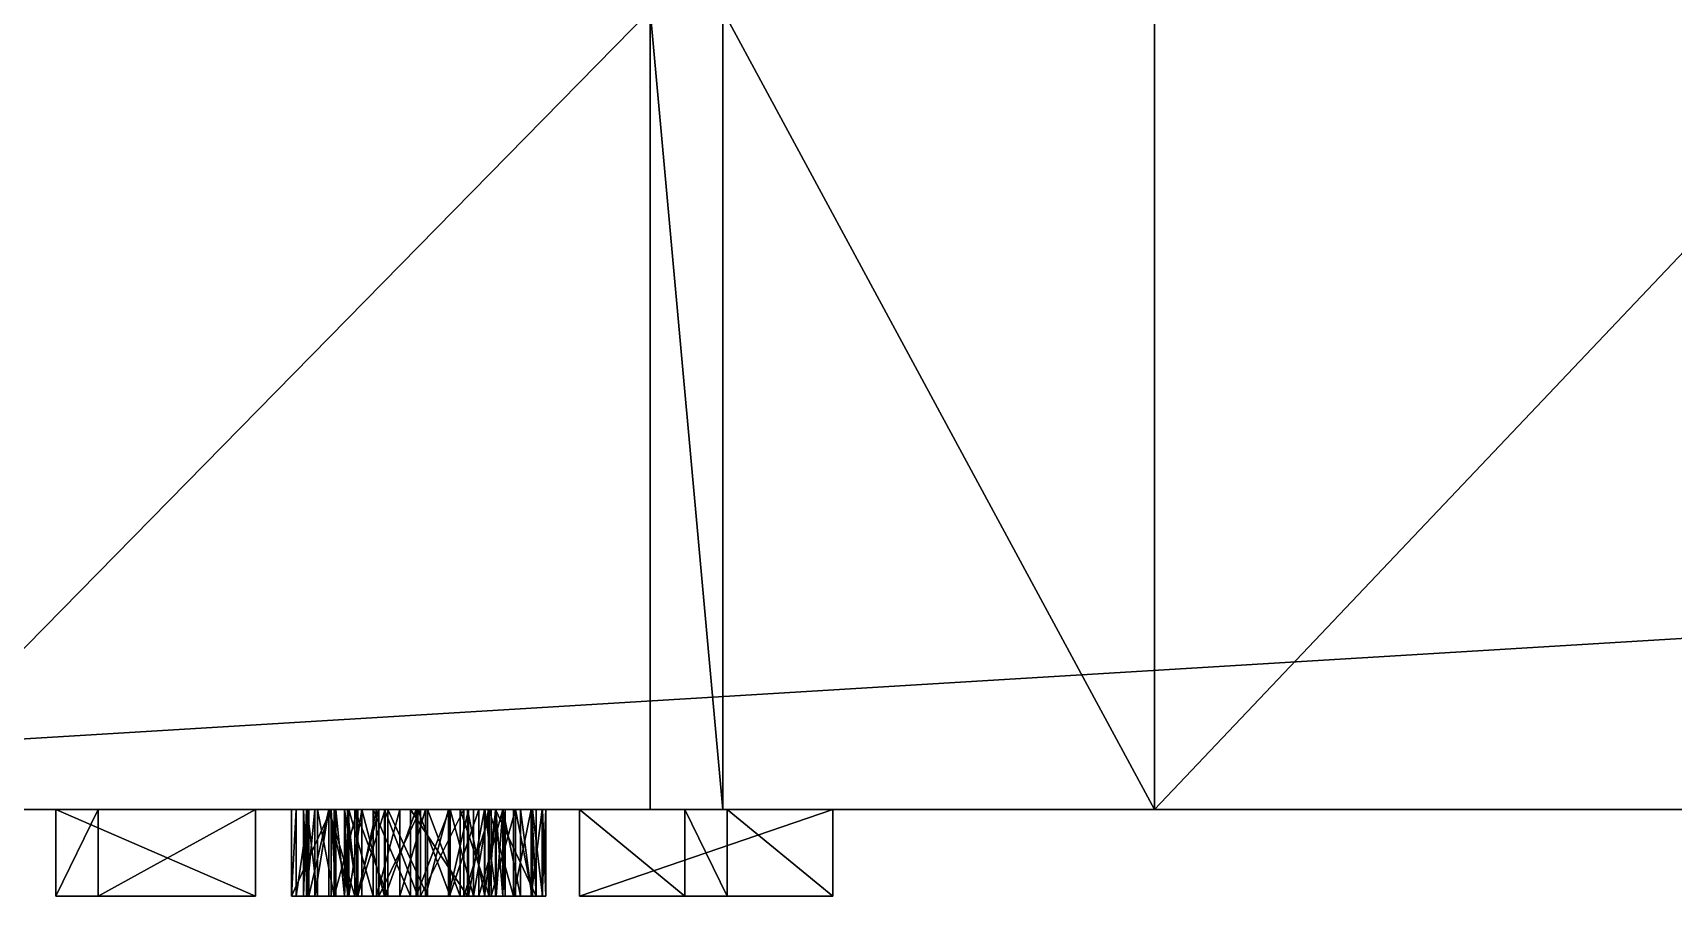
# Model space of a CAD drawing. Extents: x 51.7 to 84.8, y -43.6 to -19.8.
# Drawn here: x 59.254 to 61.913, y -42.91 to -41.509 of the extents above; entities that cross this region are included whole.
import ezdxf

# ---------------------------------------------------------------- set-up
doc = ezdxf.new("R2010")
doc.units = 0
doc.layers.get('0').update_dxf_attribs({"color": 13, "linetype": 'CONTINUOUS'})

# ---------------------------------------------------------------- blocks, each defined once
blk = doc.blocks.new('DUST_LST_1')
for p, q in [((4.6334, 0), (4.6334, 1.107)), ((4.6334, 1.107), (4.7799, 1.107)), ((4.6334, 1.107), (4.6334, 1.107, 0.3)), ((4.7799, 1.107), (4.7799, 0.1306)), ((4.7799, 1.107), (4.7799, 1.107, 0.3)), ((5.6785, 1.0881), (5.6785, 1.0881, 0.3)), ((5.775, 1.1165), (5.775, 1.1165, 0.3)), ((5.8817, 1.1259), (5.8817, 1.1259, 0.3)), ((5.9975, 1.116), (5.9975, 1.116, 0.3)), ((6.0988, 1.0862), (6.0988, 1.0862, 0.3)), ((6.448, 0.9764), (6.448, 1.107)), ((6.448, 1.107), (7.3255, 1.107)), ((6.448, 1.107), (6.448, 1.107, 0.3)), ((7.3255, 1.107), (7.3255, 0.9764)), ((7.3255, 1.107), (7.3255, 1.107, 0.3)), ((5.5981, 1.0416), (5.5981, 1.0416, 0.3)), ((6.1819, 1.0373), (6.1819, 1.0373, 0.3)), ((5.5396, 0.9775), (5.5396, 0.9775, 0.3)), ((5.7728, 0.9846), (5.7728, 0.9846, 0.3)), ((5.8877, 0.9968), (5.8877, 0.9968, 0.3)), ((5.9997, 0.9834), (5.9997, 0.9834, 0.3)), ((6.2434, 0.9696), (6.2434, 0.9696, 0.3)), ((6.8127, 0.9764), (6.448, 0.9764)), ((6.448, 0.9764), (6.448, 0.9764, 0.3)), ((6.8127, 0), (6.8127, 0.9764)), ((6.8127, 0.9764), (6.8127, 0.9764, 0.3)), ((7.3255, 0.9764), (6.9592, 0.9764)), ((6.9592, 0.9764), (6.9592, 0)), ((6.9592, 0.9764), (6.9592, 0.9764, 0.3)), ((7.3255, 0.9764), (7.3255, 0.9764, 0.3)), ((5.694, 0.9481), (5.6484, 0.8944)), ((5.694, 0.9481), (5.694, 0.9481, 0.3)), ((6.0806, 0.9431), (6.0806, 0.9431, 0.3)), ((5.5039, 0.9019), (5.5039, 0.9019, 0.3)), ((5.6484, 0.8944), (5.6332, 0.8306)), ((5.6484, 0.8944), (5.6484, 0.8944, 0.3)), ((6.1325, 0.8767), (6.1325, 0.8767, 0.3)), ((6.2823, 0.8875), (6.2823, 0.8875, 0.3)), ((5.5017, 0.7482), (5.492, 0.8208)), ((5.492, 0.8208), (5.492, 0.8208, 0.3)), ((5.6332, 0.8306), (5.644, 0.7763)), ((5.6332, 0.8306), (5.6332, 0.8306, 0.3)), ((5.5309, 0.683), (5.5017, 0.7482)), ((5.5017, 0.7482), (5.5017, 0.7482, 0.3)), ((5.644, 0.7763), (5.6763, 0.7325)), ((5.644, 0.7763), (5.644, 0.7763, 0.3)), ((6.2977, 0.7951), (6.1573, 0.7846)), ((6.1573, 0.7846), (6.1573, 0.7846, 0.3)), ((6.2977, 0.7951), (6.2977, 0.7951, 0.3)), ((5.5799, 0.6265), (5.5309, 0.683)), ((5.5309, 0.683), (5.5309, 0.683, 0.3)), ((5.6763, 0.7325), (5.6763, 0.7325, 0.3)), ((5.7526, 0.6935), (5.7526, 0.6935, 0.3)), ((5.5799, 0.6265), (5.5799, 0.6265, 0.3)), ((5.8971, 0.6536), (5.8971, 0.6536, 0.3)), ((5.6491, 0.5799), (5.6491, 0.5799, 0.3)), ((6.0477, 0.6157), (6.0477, 0.6157, 0.3)), ((6.1422, 0.583), (6.1422, 0.583, 0.3)), ((5.7331, 0.5464), (5.7331, 0.5464, 0.3)), ((6.2262, 0.5325), (6.2262, 0.5325, 0.3)), ((5.8628, 0.5108), (5.8628, 0.5108, 0.3)), ((6.0599, 0.4569), (6.0599, 0.4569, 0.3)), ((6.2849, 0.4701), (6.2849, 0.4701, 0.3)), ((6.1595, 0.3915), (6.1195, 0.4273)), ((6.1195, 0.4273), (6.1195, 0.4273, 0.3)), ((5.4497, 0.3557), (5.5879, 0.3677)), ((5.4497, 0.3557), (5.4497, 0.3557, 0.3)), ((5.5879, 0.3677), (5.6042, 0.2921)), ((5.5879, 0.3677), (5.5879, 0.3677, 0.3)), ((6.1822, 0.3493), (6.1595, 0.3915)), ((6.1595, 0.3915), (6.1595, 0.3915, 0.3)), ((6.1898, 0.3005), (6.1822, 0.3493)), ((6.1822, 0.3493), (6.1822, 0.3493, 0.3)), ((6.3194, 0.3965), (6.3194, 0.3965, 0.3)), ((5.6042, 0.2921), (5.6336, 0.2314)), ((5.6042, 0.2921), (5.6042, 0.2921, 0.3)), ((6.1819, 0.2512), (6.1898, 0.3005)), ((6.1898, 0.3005), (6.1898, 0.3005, 0.3)), ((6.331, 0.3126), (6.331, 0.3126, 0.3)), ((5.4664, 0.2504), (5.4664, 0.2504, 0.3)), ((5.6336, 0.2314), (5.6794, 0.1833)), ((5.6336, 0.2314), (5.6336, 0.2314, 0.3)), ((6.1584, 0.2058), (6.1819, 0.2512)), ((6.1819, 0.2512), (6.1819, 0.2512, 0.3)), ((5.6794, 0.1833), (5.745, 0.1454)), ((5.6794, 0.1833), (5.6794, 0.1833, 0.3)), ((6.1189, 0.167), (6.1584, 0.2058)), ((6.1584, 0.2058), (6.1584, 0.2058, 0.3)), ((6.3183, 0.2268), (6.3183, 0.2268, 0.3)), ((4.7799, 0.1306), (5.3251, 0.1306)), ((4.7799, 0.1306), (4.7799, 0.1306, 0.3)), ((5.3251, 0.1306), (5.3251, 0)), ((5.3251, 0.1306), (5.3251, 0.1306, 0.3)), ((5.5105, 0.1567), (5.5105, 0.1567, 0.3)), ((5.745, 0.1454), (5.745, 0.1454, 0.3)), ((5.8252, 0.1207), (5.8252, 0.1207, 0.3)), ((5.9938, 0.1187), (6.0629, 0.1374)), ((5.9938, 0.1187), (5.9938, 0.1187, 0.3)), ((6.0629, 0.1374), (6.1189, 0.167)), ((6.0629, 0.1374), (6.0629, 0.1374, 0.3)), ((6.1189, 0.167), (6.1189, 0.167, 0.3)), ((6.2804, 0.1461), (6.2804, 0.1461, 0.3)), ((5.5792, 0.0798), (5.5792, 0.0798, 0.3)), ((5.9149, 0.1125), (5.9149, 0.1125, 0.3)), ((6.2187, 0.0766), (6.2187, 0.0766, 0.3)), ((5.3251, 0), (4.6334, 0)), ((4.6334, 0), (4.6334, 0, 0.3)), ((5.3251, 0), (5.3251, 0, 0.3)), ((5.6698, 0.0249), (5.6698, 0.0249, 0.3)), ((6.135, 0.0245), (6.135, 0.0245, 0.3)), ((6.9592, 0), (6.8127, 0)), ((6.8127, 0), (6.8127, 0, 0.3)), ((6.9592, 0), (6.9592, 0, 0.3)), ((5.7836, -0.0079), (5.7836, -0.0079, 0.3)), ((5.9217, -0.0189), (5.9217, -0.0189, 0.3)), ((6.0343, -0.008), (6.0343, -0.008, 0.3))]:
    blk.add_line(p, q)
for points in [[(5.492, 0.8208, 0), (5.5039, 0.9019, 0), (5.5396, 0.9775, 0), (5.5981, 1.0416, 0), (5.6785, 1.0881, 0), (5.775, 1.1165, 0), (5.8817, 1.1259, 0), (5.9975, 1.116, 0), (6.0988, 1.0862, 0), (6.1819, 1.0373, 0), (6.2434, 0.9696, 0), (6.2823, 0.8875, 0), (6.2977, 0.7951, 0)], [(6.1573, 0.7846, 0), (6.1325, 0.8767, 0), (6.0806, 0.9431, 0), (5.9997, 0.9834, 0), (5.8877, 0.9968, 0), (5.7728, 0.9846, 0), (5.694, 0.9481, 0)], [(5.6763, 0.7325, 0), (5.7526, 0.6935, 0), (5.8971, 0.6536, 0), (6.0477, 0.6157, 0), (6.1422, 0.583, 0), (6.2262, 0.5325, 0), (6.2849, 0.4701, 0), (6.3194, 0.3965, 0), (6.331, 0.3126, 0), (6.3183, 0.2268, 0), (6.2804, 0.1461, 0), (6.2187, 0.0766, 0), (6.135, 0.0245, 0), (6.0343, -0.008, 0), (5.9217, -0.0189, 0), (5.7836, -0.0079, 0), (5.6698, 0.0249, 0), (5.5792, 0.0798, 0), (5.5105, 0.1567, 0), (5.4664, 0.2504, 0), (5.4497, 0.3557, 0)], [(6.1195, 0.4273, 0), (6.0599, 0.4569, 0), (5.8628, 0.5108, 0), (5.7331, 0.5464, 0), (5.6491, 0.5799, 0), (5.5799, 0.6265, 0)], [(5.745, 0.1454, 0), (5.8252, 0.1207, 0), (5.9149, 0.1125, 0), (5.9938, 0.1187, 0)]]:
    blk.add_polyline3d(points)
mesh = blk.add_polyface()
corners = [(4.7799, 1.107), (4.6334, 0), (4.6334, 1.107), (4.7799, 0.1306), (5.3251, 0), (5.3251, 0.1306)]
mesh.append_faces([[corners[k] for k in face] for face in [(0, 1, 2), (4, 3, 5)]], dxfattribs={"vtx0": -1})
mesh.append_faces([[corners[k] for k in face] for face in [(1, 3, 4)]], dxfattribs={"vtx0": -1, "vtx1": -1})
mesh.append_faces([[corners[k] for k in face] for face in [(1, 0, 3)]], dxfattribs={"vtx0": -1, "vtx2": -1})
mesh = blk.add_polyface()
corners = [(4.6334, 1.107, 0.3), (4.6334, 0), (4.6334, 0, 0.3), (4.6334, 1.107)]
mesh.append_faces([[corners[k] for k in face] for face in [(0, 1, 2), (1, 0, 3)]], dxfattribs={"vtx0": -1})
mesh = blk.add_polyface()
corners = [(4.6334, 1.107, 0.3), (4.7799, 1.107), (4.6334, 1.107), (4.7799, 1.107, 0.3)]
mesh.append_faces([[corners[k] for k in face] for face in [(0, 1, 2), (1, 0, 3)]], dxfattribs={"vtx0": -1})
mesh = blk.add_polyface()
corners = [(4.7799, 1.107), (4.7799, 0.1306, 0.3), (4.7799, 0.1306), (4.7799, 1.107, 0.3)]
mesh.append_faces([[corners[k] for k in face] for face in [(0, 1, 2), (1, 0, 3)]], dxfattribs={"vtx0": -1})
mesh = blk.add_polyface()
corners = [(5.6785, 1.0881), (5.6332, 0.8306), (5.5981, 1.0416), (5.6484, 0.8944), (5.694, 0.9481), (5.775, 1.1165), (5.7728, 0.9846), (5.8877, 0.9968), (5.8817, 1.1259), (5.9975, 1.116), (5.9997, 0.9834), (6.0988, 1.0862), (6.0806, 0.9431), (6.1325, 0.8767), (6.1819, 1.0373), (6.1573, 0.7846), (6.2977, 0.7951), (6.2434, 0.9696), (6.2823, 0.8875), (5.5039, 0.9019), (5.5017, 0.7482), (5.492, 0.8208), (5.5309, 0.683), (5.5396, 0.9775), (5.5799, 0.6265), (5.6491, 0.5799), (5.644, 0.7763), (5.6763, 0.7325), (5.7331, 0.5464), (5.7526, 0.6935), (5.8628, 0.5108), (5.8971, 0.6536), (6.0599, 0.4569), (6.0477, 0.6157), (6.1422, 0.583), (6.1195, 0.4273), (6.1595, 0.3915), (6.2262, 0.5325), (6.1822, 0.3493), (6.1898, 0.3005), (6.2187, 0.0766), (6.2804, 0.1461), (6.2849, 0.4701), (6.3183, 0.2268), (6.3194, 0.3965), (6.331, 0.3126), (5.5879, 0.3677), (5.4664, 0.2504), (5.4497, 0.3557), (5.5105, 0.1567), (5.5792, 0.0798), (5.6042, 0.2921), (5.6698, 0.0249), (5.6336, 0.2314), (5.6794, 0.1833), (5.7836, -0.0079), (5.745, 0.1454), (5.8252, 0.1207), (5.9217, -0.0189), (5.9149, 0.1125), (5.9938, 0.1187), (6.0343, -0.008), (6.0629, 0.1374), (6.135, 0.0245), (6.1189, 0.167), (6.1584, 0.2058), (6.1819, 0.2512)]
mesh.append_faces([[corners[k] for k in face] for face in [(16, 17, 18), (19, 20, 21), (43, 44, 45), (46, 47, 48)]], dxfattribs={"vtx0": -1})
mesh.append_faces([[corners[k] for k in face] for face in [(0, 1, 2), (1, 0, 3), (3, 0, 4), (4, 5, 6), (6, 5, 7), (7, 9, 10), (10, 11, 12), (12, 11, 13), (13, 14, 15), (15, 14, 16), (20, 19, 22), (22, 23, 24), (24, 2, 25), (25, 27, 28), (28, 29, 30), (30, 31, 32), (32, 34, 35), (35, 34, 36), (36, 37, 38), (38, 37, 39), (40, 37, 41), (41, 42, 43), (47, 46, 49), (49, 46, 50), (50, 51, 52), (52, 54, 55), (55, 57, 58), (58, 60, 61), (61, 62, 63), (63, 65, 40)]], dxfattribs={"vtx0": -1, "vtx1": -1})
mesh.append_faces([[corners[k] for k in face] for face in [(25, 2, 1), (39, 37, 40)]], dxfattribs={"vtx0": -1, "vtx1": -1, "vtx2": -1})
mesh.append_faces([[corners[k] for k in face] for face in [(4, 0, 5), (7, 5, 8), (7, 8, 9), (10, 9, 11), (13, 11, 14), (16, 14, 17), (22, 19, 23), (24, 23, 2), (25, 1, 26), (25, 26, 27), (28, 27, 29), (30, 29, 31), (32, 31, 33), (32, 33, 34), (36, 34, 37), (41, 37, 42), (43, 42, 44), (50, 46, 51), (52, 51, 53), (52, 53, 54), (55, 54, 56), (55, 56, 57), (58, 57, 59), (58, 59, 60), (61, 60, 62), (63, 62, 64), (63, 64, 65), (40, 65, 66), (40, 66, 39)]], dxfattribs={"vtx0": -1, "vtx2": -1})
mesh = blk.add_polyface()
corners = [(5.5981, 1.0416, 0.3), (5.6785, 1.0881), (5.5981, 1.0416), (5.6785, 1.0881, 0.3)]
mesh.append_faces([[corners[k] for k in face] for face in [(0, 1, 2), (1, 0, 3)]], dxfattribs={"vtx0": -1})
mesh = blk.add_polyface()
corners = [(5.6785, 1.0881, 0.3), (5.775, 1.1165), (5.6785, 1.0881), (5.775, 1.1165, 0.3)]
mesh.append_faces([[corners[k] for k in face] for face in [(0, 1, 2), (1, 0, 3)]], dxfattribs={"vtx0": -1})
mesh = blk.add_polyface()
corners = [(5.775, 1.1165, 0.3), (5.8817, 1.1259), (5.775, 1.1165), (5.8817, 1.1259, 0.3)]
mesh.append_faces([[corners[k] for k in face] for face in [(0, 1, 2), (1, 0, 3)]], dxfattribs={"vtx0": -1})
mesh = blk.add_polyface()
corners = [(5.8817, 1.1259, 0.3), (5.9975, 1.116), (5.8817, 1.1259), (5.9975, 1.116, 0.3)]
mesh.append_faces([[corners[k] for k in face] for face in [(0, 1, 2), (1, 0, 3)]], dxfattribs={"vtx0": -1})
mesh = blk.add_polyface()
corners = [(5.9975, 1.116, 0.3), (6.0988, 1.0862), (5.9975, 1.116), (6.0988, 1.0862, 0.3)]
mesh.append_faces([[corners[k] for k in face] for face in [(0, 1, 2), (1, 0, 3)]], dxfattribs={"vtx0": -1})
mesh = blk.add_polyface()
corners = [(6.0988, 1.0862, 0.3), (6.1819, 1.0373), (6.0988, 1.0862), (6.1819, 1.0373, 0.3)]
mesh.append_faces([[corners[k] for k in face] for face in [(0, 1, 2), (1, 0, 3)]], dxfattribs={"vtx0": -1})
mesh = blk.add_polyface()
corners = [(7.3255, 1.107), (6.448, 0.9764), (6.448, 1.107), (6.8127, 0.9764), (6.9592, 0.9764), (6.8127, 0), (7.3255, 0.9764), (6.9592, 0)]
mesh.append_faces([[corners[k] for k in face] for face in [(0, 1, 2), (4, 0, 6)]], dxfattribs={"vtx0": -1})
mesh.append_faces([[corners[k] for k in face] for face in [(1, 0, 3), (3, 4, 5)]], dxfattribs={"vtx0": -1, "vtx1": -1})
mesh.append_faces([[corners[k] for k in face] for face in [(3, 0, 4)]], dxfattribs={"vtx0": -1, "vtx1": -1, "vtx2": -1})
mesh.append_faces([[corners[k] for k in face] for face in [(7, 5, 4)]], dxfattribs={"vtx1": -1})
mesh = blk.add_polyface()
corners = [(6.448, 1.107, 0.3), (6.448, 0.9764), (6.448, 0.9764, 0.3), (6.448, 1.107)]
mesh.append_faces([[corners[k] for k in face] for face in [(0, 1, 2), (1, 0, 3)]], dxfattribs={"vtx0": -1})
mesh = blk.add_polyface()
corners = [(6.448, 1.107, 0.3), (7.3255, 1.107), (6.448, 1.107), (7.3255, 1.107, 0.3)]
mesh.append_faces([[corners[k] for k in face] for face in [(0, 1, 2), (1, 0, 3)]], dxfattribs={"vtx0": -1})
mesh = blk.add_polyface()
corners = [(7.3255, 1.107), (7.3255, 0.9764, 0.3), (7.3255, 0.9764), (7.3255, 1.107, 0.3)]
mesh.append_faces([[corners[k] for k in face] for face in [(0, 1, 2), (1, 0, 3)]], dxfattribs={"vtx0": -1})
mesh = blk.add_polyface()
corners = [(5.5981, 1.0416, 0.3), (5.5396, 0.9775), (5.5396, 0.9775, 0.3), (5.5981, 1.0416)]
mesh.append_faces([[corners[k] for k in face] for face in [(0, 1, 2), (1, 0, 3)]], dxfattribs={"vtx0": -1})
mesh = blk.add_polyface()
corners = [(6.1819, 1.0373), (6.2434, 0.9696, 0.3), (6.2434, 0.9696), (6.1819, 1.0373, 0.3)]
mesh.append_faces([[corners[k] for k in face] for face in [(0, 1, 2), (1, 0, 3)]], dxfattribs={"vtx0": -1})
mesh = blk.add_polyface()
corners = [(5.5396, 0.9775, 0.3), (5.5039, 0.9019), (5.5039, 0.9019, 0.3), (5.5396, 0.9775)]
mesh.append_faces([[corners[k] for k in face] for face in [(0, 1, 2), (1, 0, 3)]], dxfattribs={"vtx0": -1})
mesh = blk.add_polyface()
corners = [(5.7728, 0.9846, 0.3), (5.694, 0.9481), (5.7728, 0.9846), (5.694, 0.9481, 0.3)]
mesh.append_faces([[corners[k] for k in face] for face in [(0, 1, 2), (1, 0, 3)]], dxfattribs={"vtx0": -1})
mesh = blk.add_polyface()
corners = [(5.8877, 0.9968, 0.3), (5.7728, 0.9846), (5.8877, 0.9968), (5.7728, 0.9846, 0.3)]
mesh.append_faces([[corners[k] for k in face] for face in [(0, 1, 2), (1, 0, 3)]], dxfattribs={"vtx0": -1})
mesh = blk.add_polyface()
corners = [(5.9997, 0.9834, 0.3), (5.8877, 0.9968), (5.9997, 0.9834), (5.8877, 0.9968, 0.3)]
mesh.append_faces([[corners[k] for k in face] for face in [(0, 1, 2), (1, 0, 3)]], dxfattribs={"vtx0": -1})
mesh = blk.add_polyface()
corners = [(6.0806, 0.9431, 0.3), (5.9997, 0.9834), (6.0806, 0.9431), (5.9997, 0.9834, 0.3)]
mesh.append_faces([[corners[k] for k in face] for face in [(0, 1, 2), (1, 0, 3)]], dxfattribs={"vtx0": -1})
mesh = blk.add_polyface()
corners = [(6.2434, 0.9696), (6.2823, 0.8875, 0.3), (6.2823, 0.8875), (6.2434, 0.9696, 0.3)]
mesh.append_faces([[corners[k] for k in face] for face in [(0, 1, 2), (1, 0, 3)]], dxfattribs={"vtx0": -1})
mesh = blk.add_polyface()
corners = [(6.8127, 0.9764, 0.3), (6.448, 0.9764), (6.8127, 0.9764), (6.448, 0.9764, 0.3)]
mesh.append_faces([[corners[k] for k in face] for face in [(0, 1, 2), (1, 0, 3)]], dxfattribs={"vtx0": -1})
mesh = blk.add_polyface()
corners = [(6.8127, 0.9764, 0.3), (6.8127, 0), (6.8127, 0, 0.3), (6.8127, 0.9764)]
mesh.append_faces([[corners[k] for k in face] for face in [(0, 1, 2), (1, 0, 3)]], dxfattribs={"vtx0": -1})
mesh = blk.add_polyface()
corners = [(7.3255, 0.9764, 0.3), (6.9592, 0.9764), (7.3255, 0.9764), (6.9592, 0.9764, 0.3)]
mesh.append_faces([[corners[k] for k in face] for face in [(0, 1, 2), (1, 0, 3)]], dxfattribs={"vtx0": -1})
mesh = blk.add_polyface()
corners = [(6.9592, 0.9764), (6.9592, 0, 0.3), (6.9592, 0), (6.9592, 0.9764, 0.3)]
mesh.append_faces([[corners[k] for k in face] for face in [(0, 1, 2), (1, 0, 3)]], dxfattribs={"vtx0": -1})
mesh = blk.add_polyface()
corners = [(5.694, 0.9481), (5.6484, 0.8944, 0.3), (5.6484, 0.8944), (5.694, 0.9481, 0.3)]
mesh.append_faces([[corners[k] for k in face] for face in [(0, 1, 2), (1, 0, 3)]], dxfattribs={"vtx0": -1})
mesh = blk.add_polyface()
corners = [(6.0806, 0.9431, 0.3), (6.1325, 0.8767), (6.1325, 0.8767, 0.3), (6.0806, 0.9431)]
mesh.append_faces([[corners[k] for k in face] for face in [(0, 1, 2), (1, 0, 3)]], dxfattribs={"vtx0": -1})
mesh = blk.add_polyface()
corners = [(5.5039, 0.9019, 0.3), (5.492, 0.8208), (5.492, 0.8208, 0.3), (5.5039, 0.9019)]
mesh.append_faces([[corners[k] for k in face] for face in [(0, 1, 2), (1, 0, 3)]], dxfattribs={"vtx0": -1})
mesh = blk.add_polyface()
corners = [(5.6484, 0.8944), (5.6332, 0.8306, 0.3), (5.6332, 0.8306), (5.6484, 0.8944, 0.3)]
mesh.append_faces([[corners[k] for k in face] for face in [(0, 1, 2), (1, 0, 3)]], dxfattribs={"vtx0": -1})
mesh = blk.add_polyface()
corners = [(6.1325, 0.8767, 0.3), (6.1573, 0.7846), (6.1573, 0.7846, 0.3), (6.1325, 0.8767)]
mesh.append_faces([[corners[k] for k in face] for face in [(0, 1, 2), (1, 0, 3)]], dxfattribs={"vtx0": -1})
mesh = blk.add_polyface()
corners = [(6.2823, 0.8875), (6.2977, 0.7951, 0.3), (6.2977, 0.7951), (6.2823, 0.8875, 0.3)]
mesh.append_faces([[corners[k] for k in face] for face in [(0, 1, 2), (1, 0, 3)]], dxfattribs={"vtx0": -1})
mesh = blk.add_polyface()
corners = [(5.492, 0.8208, 0.3), (5.5017, 0.7482), (5.5017, 0.7482, 0.3), (5.492, 0.8208)]
mesh.append_faces([[corners[k] for k in face] for face in [(0, 1, 2), (1, 0, 3)]], dxfattribs={"vtx0": -1})
mesh = blk.add_polyface()
corners = [(5.6332, 0.8306), (5.644, 0.7763, 0.3), (5.644, 0.7763), (5.6332, 0.8306, 0.3)]
mesh.append_faces([[corners[k] for k in face] for face in [(0, 1, 2), (1, 0, 3)]], dxfattribs={"vtx0": -1})
mesh = blk.add_polyface()
corners = [(5.5017, 0.7482, 0.3), (5.5309, 0.683), (5.5309, 0.683, 0.3), (5.5017, 0.7482)]
mesh.append_faces([[corners[k] for k in face] for face in [(0, 1, 2), (1, 0, 3)]], dxfattribs={"vtx0": -1})
mesh = blk.add_polyface()
corners = [(5.644, 0.7763), (5.6763, 0.7325, 0.3), (5.6763, 0.7325), (5.644, 0.7763, 0.3)]
mesh.append_faces([[corners[k] for k in face] for face in [(0, 1, 2), (1, 0, 3)]], dxfattribs={"vtx0": -1})
mesh = blk.add_polyface()
corners = [(6.2977, 0.7951, 0.3), (6.1573, 0.7846), (6.2977, 0.7951), (6.1573, 0.7846, 0.3)]
mesh.append_faces([[corners[k] for k in face] for face in [(0, 1, 2), (1, 0, 3)]], dxfattribs={"vtx0": -1})
mesh = blk.add_polyface()
corners = [(5.5309, 0.683, 0.3), (5.5799, 0.6265), (5.5799, 0.6265, 0.3), (5.5309, 0.683)]
mesh.append_faces([[corners[k] for k in face] for face in [(0, 1, 2), (1, 0, 3)]], dxfattribs={"vtx0": -1})
mesh = blk.add_polyface()
corners = [(5.6763, 0.7325, 0.3), (5.7526, 0.6935), (5.6763, 0.7325), (5.7526, 0.6935, 0.3)]
mesh.append_faces([[corners[k] for k in face] for face in [(0, 1, 2), (1, 0, 3)]], dxfattribs={"vtx0": -1})
mesh = blk.add_polyface()
corners = [(5.7526, 0.6935, 0.3), (5.8971, 0.6536), (5.7526, 0.6935), (5.8971, 0.6536, 0.3)]
mesh.append_faces([[corners[k] for k in face] for face in [(0, 1, 2), (1, 0, 3)]], dxfattribs={"vtx0": -1})
mesh = blk.add_polyface()
corners = [(5.6491, 0.5799, 0.3), (5.5799, 0.6265), (5.6491, 0.5799), (5.5799, 0.6265, 0.3)]
mesh.append_faces([[corners[k] for k in face] for face in [(0, 1, 2), (1, 0, 3)]], dxfattribs={"vtx0": -1})
mesh = blk.add_polyface()
corners = [(5.8971, 0.6536, 0.3), (6.0477, 0.6157), (5.8971, 0.6536), (6.0477, 0.6157, 0.3)]
mesh.append_faces([[corners[k] for k in face] for face in [(0, 1, 2), (1, 0, 3)]], dxfattribs={"vtx0": -1})
mesh = blk.add_polyface()
corners = [(5.7331, 0.5464, 0.3), (5.6491, 0.5799), (5.7331, 0.5464), (5.6491, 0.5799, 0.3)]
mesh.append_faces([[corners[k] for k in face] for face in [(0, 1, 2), (1, 0, 3)]], dxfattribs={"vtx0": -1})
mesh = blk.add_polyface()
corners = [(6.0477, 0.6157, 0.3), (6.1422, 0.583), (6.0477, 0.6157), (6.1422, 0.583, 0.3)]
mesh.append_faces([[corners[k] for k in face] for face in [(0, 1, 2), (1, 0, 3)]], dxfattribs={"vtx0": -1})
mesh = blk.add_polyface()
corners = [(6.1422, 0.583, 0.3), (6.2262, 0.5325), (6.1422, 0.583), (6.2262, 0.5325, 0.3)]
mesh.append_faces([[corners[k] for k in face] for face in [(0, 1, 2), (1, 0, 3)]], dxfattribs={"vtx0": -1})
mesh = blk.add_polyface()
corners = [(5.8628, 0.5108, 0.3), (5.7331, 0.5464), (5.8628, 0.5108), (5.7331, 0.5464, 0.3)]
mesh.append_faces([[corners[k] for k in face] for face in [(0, 1, 2), (1, 0, 3)]], dxfattribs={"vtx0": -1})
mesh = blk.add_polyface()
corners = [(6.2262, 0.5325), (6.2849, 0.4701, 0.3), (6.2849, 0.4701), (6.2262, 0.5325, 0.3)]
mesh.append_faces([[corners[k] for k in face] for face in [(0, 1, 2), (1, 0, 3)]], dxfattribs={"vtx0": -1})
mesh = blk.add_polyface()
corners = [(6.0599, 0.4569, 0.3), (5.8628, 0.5108), (6.0599, 0.4569), (5.8628, 0.5108, 0.3)]
mesh.append_faces([[corners[k] for k in face] for face in [(0, 1, 2), (1, 0, 3)]], dxfattribs={"vtx0": -1})
mesh = blk.add_polyface()
corners = [(6.1195, 0.4273, 0.3), (6.0599, 0.4569), (6.1195, 0.4273), (6.0599, 0.4569, 0.3)]
mesh.append_faces([[corners[k] for k in face] for face in [(0, 1, 2), (1, 0, 3)]], dxfattribs={"vtx0": -1})
mesh = blk.add_polyface()
corners = [(6.2849, 0.4701), (6.3194, 0.3965, 0.3), (6.3194, 0.3965), (6.2849, 0.4701, 0.3)]
mesh.append_faces([[corners[k] for k in face] for face in [(0, 1, 2), (1, 0, 3)]], dxfattribs={"vtx0": -1})
mesh = blk.add_polyface()
corners = [(6.1595, 0.3915, 0.3), (6.1195, 0.4273), (6.1595, 0.3915), (6.1195, 0.4273, 0.3)]
mesh.append_faces([[corners[k] for k in face] for face in [(0, 1, 2), (1, 0, 3)]], dxfattribs={"vtx0": -1})
mesh = blk.add_polyface()
corners = [(5.4497, 0.3557, 0.3), (5.5879, 0.3677), (5.4497, 0.3557), (5.5879, 0.3677, 0.3)]
mesh.append_faces([[corners[k] for k in face] for face in [(0, 1, 2), (1, 0, 3)]], dxfattribs={"vtx0": -1})
mesh = blk.add_polyface()
corners = [(5.4497, 0.3557, 0.3), (5.4664, 0.2504), (5.4664, 0.2504, 0.3), (5.4497, 0.3557)]
mesh.append_faces([[corners[k] for k in face] for face in [(0, 1, 2), (1, 0, 3)]], dxfattribs={"vtx0": -1})
mesh = blk.add_polyface()
corners = [(5.5879, 0.3677), (5.6042, 0.2921, 0.3), (5.6042, 0.2921), (5.5879, 0.3677, 0.3)]
mesh.append_faces([[corners[k] for k in face] for face in [(0, 1, 2), (1, 0, 3)]], dxfattribs={"vtx0": -1})
mesh = blk.add_polyface()
corners = [(6.1595, 0.3915, 0.3), (6.1822, 0.3493), (6.1822, 0.3493, 0.3), (6.1595, 0.3915)]
mesh.append_faces([[corners[k] for k in face] for face in [(0, 1, 2), (1, 0, 3)]], dxfattribs={"vtx0": -1})
mesh = blk.add_polyface()
corners = [(6.1822, 0.3493, 0.3), (6.1898, 0.3005), (6.1898, 0.3005, 0.3), (6.1822, 0.3493)]
mesh.append_faces([[corners[k] for k in face] for face in [(0, 1, 2), (1, 0, 3)]], dxfattribs={"vtx0": -1})
mesh = blk.add_polyface()
corners = [(6.3194, 0.3965), (6.331, 0.3126, 0.3), (6.331, 0.3126), (6.3194, 0.3965, 0.3)]
mesh.append_faces([[corners[k] for k in face] for face in [(0, 1, 2), (1, 0, 3)]], dxfattribs={"vtx0": -1})
mesh = blk.add_polyface()
corners = [(5.6042, 0.2921), (5.6336, 0.2314, 0.3), (5.6336, 0.2314), (5.6042, 0.2921, 0.3)]
mesh.append_faces([[corners[k] for k in face] for face in [(0, 1, 2), (1, 0, 3)]], dxfattribs={"vtx0": -1})
mesh = blk.add_polyface()
corners = [(6.1898, 0.3005, 0.3), (6.1819, 0.2512), (6.1819, 0.2512, 0.3), (6.1898, 0.3005)]
mesh.append_faces([[corners[k] for k in face] for face in [(0, 1, 2), (1, 0, 3)]], dxfattribs={"vtx0": -1})
mesh = blk.add_polyface()
corners = [(6.331, 0.3126), (6.3183, 0.2268, 0.3), (6.3183, 0.2268), (6.331, 0.3126, 0.3)]
mesh.append_faces([[corners[k] for k in face] for face in [(0, 1, 2), (1, 0, 3)]], dxfattribs={"vtx0": -1})
mesh = blk.add_polyface()
corners = [(5.4664, 0.2504, 0.3), (5.5105, 0.1567), (5.5105, 0.1567, 0.3), (5.4664, 0.2504)]
mesh.append_faces([[corners[k] for k in face] for face in [(0, 1, 2), (1, 0, 3)]], dxfattribs={"vtx0": -1})
mesh = blk.add_polyface()
corners = [(5.6336, 0.2314), (5.6794, 0.1833, 0.3), (5.6794, 0.1833), (5.6336, 0.2314, 0.3)]
mesh.append_faces([[corners[k] for k in face] for face in [(0, 1, 2), (1, 0, 3)]], dxfattribs={"vtx0": -1})
mesh = blk.add_polyface()
corners = [(6.1819, 0.2512, 0.3), (6.1584, 0.2058), (6.1584, 0.2058, 0.3), (6.1819, 0.2512)]
mesh.append_faces([[corners[k] for k in face] for face in [(0, 1, 2), (1, 0, 3)]], dxfattribs={"vtx0": -1})
mesh = blk.add_polyface()
corners = [(5.6794, 0.1833, 0.3), (5.745, 0.1454), (5.6794, 0.1833), (5.745, 0.1454, 0.3)]
mesh.append_faces([[corners[k] for k in face] for face in [(0, 1, 2), (1, 0, 3)]], dxfattribs={"vtx0": -1})
mesh = blk.add_polyface()
corners = [(6.1189, 0.167, 0.3), (6.1584, 0.2058), (6.1189, 0.167), (6.1584, 0.2058, 0.3)]
mesh.append_faces([[corners[k] for k in face] for face in [(0, 1, 2), (1, 0, 3)]], dxfattribs={"vtx0": -1})
mesh = blk.add_polyface()
corners = [(6.3183, 0.2268), (6.2804, 0.1461, 0.3), (6.2804, 0.1461), (6.3183, 0.2268, 0.3)]
mesh.append_faces([[corners[k] for k in face] for face in [(0, 1, 2), (1, 0, 3)]], dxfattribs={"vtx0": -1})
mesh = blk.add_polyface()
corners = [(4.7799, 0.1306, 0.3), (5.3251, 0.1306), (4.7799, 0.1306), (5.3251, 0.1306, 0.3)]
mesh.append_faces([[corners[k] for k in face] for face in [(0, 1, 2), (1, 0, 3)]], dxfattribs={"vtx0": -1})
mesh = blk.add_polyface()
corners = [(5.3251, 0.1306), (5.3251, 0, 0.3), (5.3251, 0), (5.3251, 0.1306, 0.3)]
mesh.append_faces([[corners[k] for k in face] for face in [(0, 1, 2), (1, 0, 3)]], dxfattribs={"vtx0": -1})
mesh = blk.add_polyface()
corners = [(5.5105, 0.1567, 0.3), (5.5792, 0.0798), (5.5792, 0.0798, 0.3), (5.5105, 0.1567)]
mesh.append_faces([[corners[k] for k in face] for face in [(0, 1, 2), (1, 0, 3)]], dxfattribs={"vtx0": -1})
mesh = blk.add_polyface()
corners = [(5.745, 0.1454, 0.3), (5.8252, 0.1207), (5.745, 0.1454), (5.8252, 0.1207, 0.3)]
mesh.append_faces([[corners[k] for k in face] for face in [(0, 1, 2), (1, 0, 3)]], dxfattribs={"vtx0": -1})
mesh = blk.add_polyface()
corners = [(5.8252, 0.1207, 0.3), (5.9149, 0.1125), (5.8252, 0.1207), (5.9149, 0.1125, 0.3)]
mesh.append_faces([[corners[k] for k in face] for face in [(0, 1, 2), (1, 0, 3)]], dxfattribs={"vtx0": -1})
mesh = blk.add_polyface()
corners = [(5.9149, 0.1125, 0.3), (5.9938, 0.1187), (5.9149, 0.1125), (5.9938, 0.1187, 0.3)]
mesh.append_faces([[corners[k] for k in face] for face in [(0, 1, 2), (1, 0, 3)]], dxfattribs={"vtx0": -1})
mesh = blk.add_polyface()
corners = [(5.9938, 0.1187, 0.3), (6.0629, 0.1374), (5.9938, 0.1187), (6.0629, 0.1374, 0.3)]
mesh.append_faces([[corners[k] for k in face] for face in [(0, 1, 2), (1, 0, 3)]], dxfattribs={"vtx0": -1})
mesh = blk.add_polyface()
corners = [(6.0629, 0.1374, 0.3), (6.1189, 0.167), (6.0629, 0.1374), (6.1189, 0.167, 0.3)]
mesh.append_faces([[corners[k] for k in face] for face in [(0, 1, 2), (1, 0, 3)]], dxfattribs={"vtx0": -1})
mesh = blk.add_polyface()
corners = [(6.2804, 0.1461), (6.2187, 0.0766, 0.3), (6.2187, 0.0766), (6.2804, 0.1461, 0.3)]
mesh.append_faces([[corners[k] for k in face] for face in [(0, 1, 2), (1, 0, 3)]], dxfattribs={"vtx0": -1})
mesh = blk.add_polyface()
corners = [(5.6698, 0.0249, 0.3), (5.5792, 0.0798), (5.6698, 0.0249), (5.5792, 0.0798, 0.3)]
mesh.append_faces([[corners[k] for k in face] for face in [(0, 1, 2), (1, 0, 3)]], dxfattribs={"vtx0": -1})
mesh = blk.add_polyface()
corners = [(6.2187, 0.0766, 0.3), (6.135, 0.0245), (6.2187, 0.0766), (6.135, 0.0245, 0.3)]
mesh.append_faces([[corners[k] for k in face] for face in [(0, 1, 2), (1, 0, 3)]], dxfattribs={"vtx0": -1})
mesh = blk.add_polyface()
corners = [(5.3251, 0, 0.3), (4.6334, 0), (5.3251, 0), (4.6334, 0, 0.3)]
mesh.append_faces([[corners[k] for k in face] for face in [(0, 1, 2), (1, 0, 3)]], dxfattribs={"vtx0": -1})
mesh = blk.add_polyface()
corners = [(5.7836, -0.0079, 0.3), (5.6698, 0.0249), (5.7836, -0.0079), (5.6698, 0.0249, 0.3)]
mesh.append_faces([[corners[k] for k in face] for face in [(0, 1, 2), (1, 0, 3)]], dxfattribs={"vtx0": -1})
mesh = blk.add_polyface()
corners = [(6.135, 0.0245, 0.3), (6.0343, -0.008), (6.135, 0.0245), (6.0343, -0.008, 0.3)]
mesh.append_faces([[corners[k] for k in face] for face in [(0, 1, 2), (1, 0, 3)]], dxfattribs={"vtx0": -1})
mesh = blk.add_polyface()
corners = [(6.9592, 0, 0.3), (6.8127, 0), (6.9592, 0), (6.8127, 0, 0.3)]
mesh.append_faces([[corners[k] for k in face] for face in [(0, 1, 2), (1, 0, 3)]], dxfattribs={"vtx0": -1})
mesh = blk.add_polyface()
corners = [(5.9217, -0.0189, 0.3), (5.7836, -0.0079), (5.9217, -0.0189), (5.7836, -0.0079, 0.3)]
mesh.append_faces([[corners[k] for k in face] for face in [(0, 1, 2), (1, 0, 3)]], dxfattribs={"vtx0": -1})
mesh = blk.add_polyface()
corners = [(6.0343, -0.008, 0.3), (5.9217, -0.0189), (6.0343, -0.008), (5.9217, -0.0189, 0.3)]
mesh.append_faces([[corners[k] for k in face] for face in [(0, 1, 2), (1, 0, 3)]], dxfattribs={"vtx0": -1})
blk = doc.blocks.new('GROUP_1')
for p, q in [((60.2548, -42.7695, 41.5714), (60.2548, -41.4732, 41.5714)), ((60.3725, -42.7695, 43.7267), (60.3725, -41.4732, 43.7267)), ((61.0724, -42.7695, 45.7686), (61.0724, -41.4732, 45.7686)), ((56.3388, -42.7695, 33.9139), (61.1388, -42.7695, 33.9139)), ((61.1388, -42.7695, 37.2139), (56.3388, -42.7695, 37.2139)), ((61.1388, -42.7695, 33.9139), (61.1388, -42.7695, 37.2139))]:
    blk.add_line(p, q)
at = {"extrusion": (3.30664e-16, -1, 8.18871e-15), "xscale": 0.4679999999999998, "yscale": 0.4679999999999998, "zscale": 0.4679999999999998, "rotation": 360}
blk.add_blockref('DUST_LST_1', (57.1225, 32.8069, 42.7695), dxfattribs=at)
at = {"color": 9}
mesh = blk.add_polyface(dxfattribs=at)
corners = [(57.3521, -42.7695, 32.4952), (78.7073, -41.4732, 32.4952), (57.3521, -41.4732, 32.4952), (78.7073, -42.7695, 32.4952)]
mesh.append_faces([[corners[k] for k in face] for face in [(0, 1, 2), (1, 0, 3)]], dxfattribs={"vtx0": -1, "color": 9})
mesh = blk.add_polyface(dxfattribs=at)
corners = [(60.2548, -41.4732, 41.5714), (58.9822, -42.7695, 41.9058), (58.9822, -41.4732, 41.9058), (60.2548, -42.7695, 41.5714)]
mesh.append_faces([[corners[k] for k in face] for face in [(0, 1, 2), (1, 0, 3)]], dxfattribs={"vtx0": -1, "color": 9})
mesh = blk.add_polyface(dxfattribs=at)
corners = [(60.2548, -41.4732, 41.5714), (60.3725, -42.7695, 43.7267), (60.2548, -42.7695, 41.5714), (60.3725, -41.4732, 43.7267)]
mesh.append_faces([[corners[k] for k in face] for face in [(0, 1, 2), (1, 0, 3)]], dxfattribs={"vtx0": -1, "color": 9})
mesh = blk.add_polyface(dxfattribs=at)
corners = [(60.3725, -41.4732, 43.7267), (61.0724, -42.7695, 45.7686), (60.3725, -42.7695, 43.7267), (61.0724, -41.4732, 45.7686)]
mesh.append_faces([[corners[k] for k in face] for face in [(0, 1, 2), (1, 0, 3)]], dxfattribs={"vtx0": -1, "color": 9})
mesh = blk.add_polyface(dxfattribs=at)
corners = [(61.0724, -42.7695, 45.7686), (62.3017, -41.4732, 47.5428), (62.3017, -42.7695, 47.5428), (61.0724, -41.4732, 45.7686)]
mesh.append_faces([[corners[k] for k in face] for face in [(0, 1, 2), (1, 0, 3)]], dxfattribs={"vtx0": -1, "color": 9})
at = {"color": 254}
mesh = blk.add_polyface(dxfattribs=at)
corners = [(68.9344, -42.7695, 38.7379), (67.281, -42.7695, 38.7389), (67.2033, -42.7695, 38.7286), (68.8567, -42.7695, 38.7481), (67.3533, -42.7695, 38.7688), (68.7844, -42.7695, 38.7781), (67.4155, -42.7695, 38.8165), (68.7222, -42.7695, 38.8257), (67.4631, -42.7695, 38.8786), (68.6746, -42.7695, 38.8879), (67.4931, -42.7695, 38.951), (68.6446, -42.7695, 38.9602), (67.5033, -42.7695, 39.0286), (68.6344, -42.7695, 39.0379), (67.4931, -42.7695, 39.1063), (68.6446, -42.7695, 39.1155), (67.4631, -42.7695, 39.1786), (68.6746, -42.7695, 39.1879), (67.4155, -42.7695, 39.2408), (68.7222, -42.7695, 39.25), (67.3533, -42.7695, 39.2885), (68.7844, -42.7695, 39.2977), (67.281, -42.7695, 39.3184), (68.8567, -42.7695, 39.3277), (67.2033, -42.7695, 39.3286), (68.9344, -42.7695, 39.3379), (79.9196, -42.7695, 41.6521), (75.9096, -42.7695, 41.5714), (81.0885, -42.7695, 40.929), (77.2197, -42.7695, 41.987), (78.5939, -42.7695, 42.0147), (55.0648, -42.7695, 33.7452), (56.3388, -42.7695, 33.9139), (54.2617, -42.7695, 34.7874), (61.1388, -42.7695, 33.9139), (56.3388, -42.7695, 37.2139), (53.7729, -42.7695, 36.0091), (53.6356, -42.7695, 37.3177), (82.8061, -42.7695, 37.3045), (82.5933, -42.7695, 38.6624), (53.8602, -42.7695, 38.6142), (54.4296, -42.7695, 39.8004), (67.1257, -42.7695, 38.7389), (67.0533, -42.7695, 38.7688), (66.9912, -42.7695, 38.8165), (66.9435, -42.7695, 38.8786), (66.9135, -42.7695, 38.951), (66.9033, -42.7695, 39.0286), (66.9135, -42.7695, 39.1063), (66.9435, -42.7695, 39.1786), (66.9912, -42.7695, 39.2408), (67.0533, -42.7695, 39.2885), (67.1257, -42.7695, 39.3184), (80.0241, -42.7695, 32.8893), (57.3521, -42.7695, 32.4952), (78.7073, -42.7695, 32.4952), (56.1217, -42.7695, 32.9614), (81.1754, -42.7695, 33.6401), (82.0669, -42.7695, 34.6862), (71.523, -42.7695, 34.6414), (71.523, -42.7695, 37.1414), (82.6257, -42.7695, 35.9419), (64.5411, -42.7695, 37.1414), (61.1388, -42.7695, 37.2139), (64.5411, -42.7695, 34.6414), (69.6799, -42.7695, 40.6217), (82.0047, -42.7695, 39.9044), (69.6799, -42.7695, 43.8217), (75.7919, -42.7695, 43.7267), (75.092, -42.7695, 45.7686), (66.4799, -42.7695, 43.8217), (69.012, -42.7695, 38.7481), (69.0844, -42.7695, 38.7781), (69.1465, -42.7695, 38.8257), (69.1942, -42.7695, 38.8879), (69.2242, -42.7695, 38.9602), (69.2344, -42.7695, 39.0379), (69.2242, -42.7695, 39.1155), (69.1942, -42.7695, 39.1879), (69.1465, -42.7695, 39.25), (69.0844, -42.7695, 39.2977), (69.012, -42.7695, 39.3277), (55.3008, -42.7695, 40.7865), (66.4799, -42.7695, 40.6217), (60.2548, -42.7695, 41.5714), (56.4077, -42.7695, 41.4979), (60.3725, -42.7695, 43.7267), (61.0724, -42.7695, 45.7686), (73.8626, -42.7695, 47.5428), (62.3017, -42.7695, 47.5428), (72.1968, -42.7695, 48.9155), (63.9676, -42.7695, 48.9155), (70.2202, -42.7695, 49.7828), (65.9441, -42.7695, 49.7828), (68.0822, -42.7695, 50.0794), (57.6666, -42.7695, 41.8806), (58.9822, -42.7695, 41.9058)]
mesh.append_faces([[corners[k] for k in face] for face in [(29, 26, 30), (53, 54, 55), (93, 92, 94), (95, 84, 96)]], dxfattribs={"vtx0": -1, "color": 254})
mesh.append_faces([[corners[k] for k in face] for face in [(1, 3, 4), (4, 5, 6), (6, 7, 8), (8, 9, 10), (10, 11, 12), (12, 13, 14), (14, 15, 16), (16, 17, 18), (18, 19, 20), (20, 21, 22), (22, 23, 24), (26, 27, 28), (27, 26, 29), (31, 32, 33), (32, 31, 34), (33, 35, 36), (36, 35, 37), (37, 39, 40), (40, 2, 41), (54, 53, 56), (56, 57, 31), (59, 58, 60), (60, 38, 62), (63, 38, 35), (34, 64, 63), (64, 34, 59), (28, 65, 66), (65, 27, 67), (67, 69, 70), (0, 66, 71), (71, 66, 72), (72, 66, 73), (73, 66, 74), (74, 66, 75), (75, 66, 76), (76, 66, 77), (77, 66, 78), (78, 66, 79), (79, 66, 80), (80, 66, 81), (81, 66, 25), (41, 66, 82), (83, 66, 65), (82, 84, 85), (84, 70, 86), (86, 70, 87), (87, 88, 89), (89, 90, 91), (91, 92, 93)]], dxfattribs={"vtx0": -1, "vtx1": -1, "color": 254})
mesh.append_faces([[corners[k] for k in face] for face in [(37, 35, 38), (40, 39, 2), (41, 24, 25), (31, 57, 34), (34, 58, 59), (62, 38, 63), (65, 28, 27), (39, 0, 2), (25, 66, 41), (82, 66, 83), (82, 83, 84), (87, 70, 69)]], dxfattribs={"vtx0": -1, "vtx1": -1, "vtx2": -1, "color": 254})
mesh.append_faces([[corners[k] for k in face] for face in [(0, 1, 2), (1, 0, 3), (4, 3, 5), (6, 5, 7), (8, 7, 9), (10, 9, 11), (12, 11, 13), (14, 13, 15), (16, 15, 17), (18, 17, 19), (20, 19, 21), (22, 21, 23), (24, 23, 25), (33, 32, 35), (37, 38, 39), (41, 2, 42), (41, 42, 43), (41, 43, 44), (41, 44, 45), (41, 45, 46), (41, 46, 47), (41, 47, 48), (41, 48, 49), (41, 49, 50), (41, 50, 51), (41, 51, 52), (41, 52, 24), (56, 53, 57), (34, 57, 58), (60, 58, 61), (60, 61, 38), (63, 64, 62), (67, 27, 68), (67, 68, 69), (0, 39, 66), (84, 83, 70), (87, 69, 88), (89, 88, 90), (91, 90, 92), (84, 95, 85)]], dxfattribs={"vtx0": -1, "vtx2": -1, "color": 254})
blk = doc.blocks.new('COMPONENT_2_')
blk.add_blockref('GROUP_1', (0, 0))

msp = doc.modelspace()

# ---------------------------------------------------------------- block references
msp.add_blockref('COMPONENT_2_', (0, 0))

doc.saveas('drawing.dxf')
